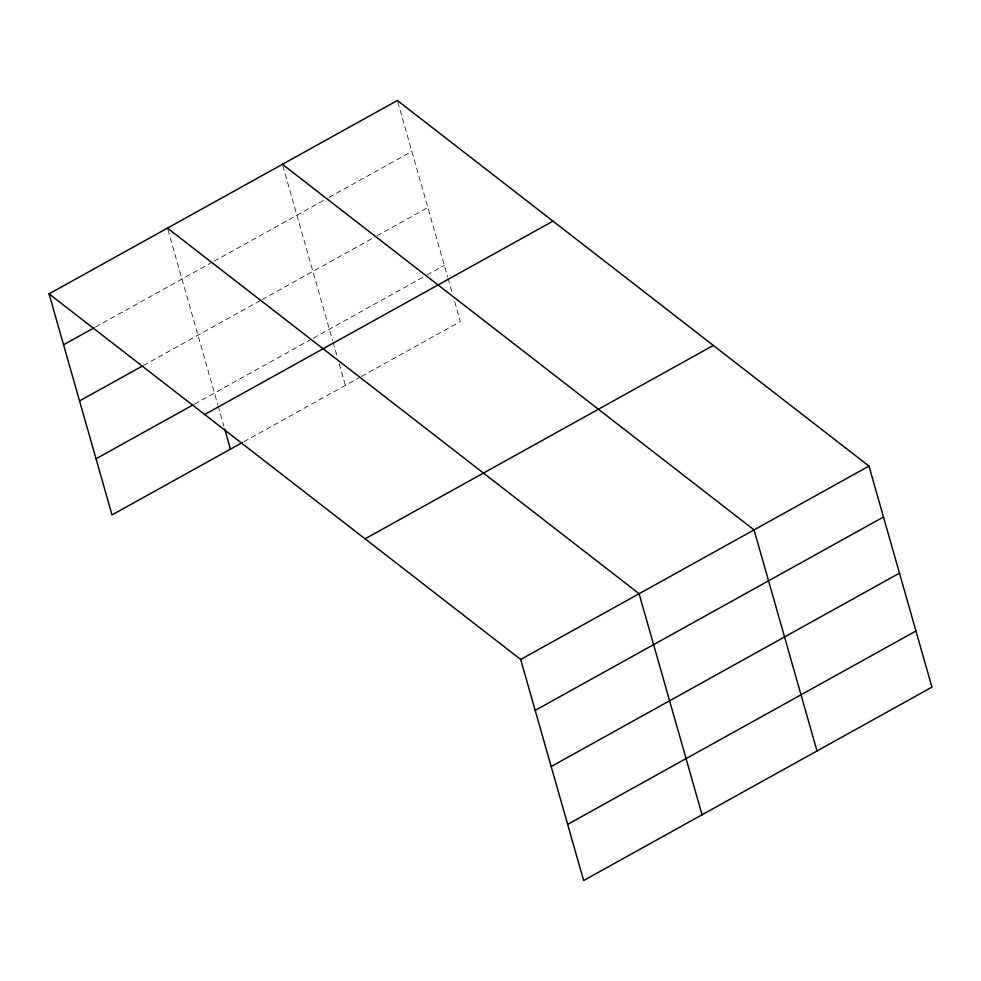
<?xml version="1.0" encoding="UTF-8"?>
<svg xmlns="http://www.w3.org/2000/svg" width="981" height="981" viewBox="0 0 981 981"><rect width="100%" height="100%" fill="white"/><g stroke="black" fill="none" stroke-linecap="round" stroke-linejoin="round"><path stroke-width="0.74" stroke-dasharray="4.91 3.68" d="M95.488 327.065L212.718 261.976M214.054 261.228L327.666 198.162M329.003 197.414L411.861 151.417M143.422 365.472L260.787 300.309M262.123 299.561L375.735 236.495M377.072 235.747L427.851 207.555M194.496 404.111L312.019 338.85M313.356 338.114L425.619 275.784M426.956 275.036L444.332 265.397M243.803 441.744L360.088 377.182M361.425 376.446L460.322 321.535L454.178 299.941M397.771 101.938L447.618 276.912M448.023 278.346L452.118 292.743M282.835 165.752L332.669 340.726M333.086 342.161L337.587 358.004M339.23 363.755L345.386 385.349M167.886 229.566L217.733 404.54M218.138 405.975L223.876 426.134"/><path stroke-width="1.47" d="M49.05 293.859L397.354 100.491L868.982 466.085L931.95 687.141L583.646 880.509L520.678 659.465L49.05 293.859L112.018 514.915L242.466 442.48M63.557 344.785L94.164 327.801M79.547 400.935L142.086 366.207M96.028 458.777L193.159 404.846M204.686 414.509L552.99 221.13M365.042 538.814L713.346 345.435M520.678 659.465L868.982 466.085M535.185 710.391L883.489 517.012M551.175 766.529L899.479 573.149M567.656 824.371L915.96 630.991M282.418 164.305L754.046 529.899L817.014 750.956M167.469 228.119L639.097 593.713L702.065 814.77M224.698 429.016L230.437 449.163"/></g></svg>
